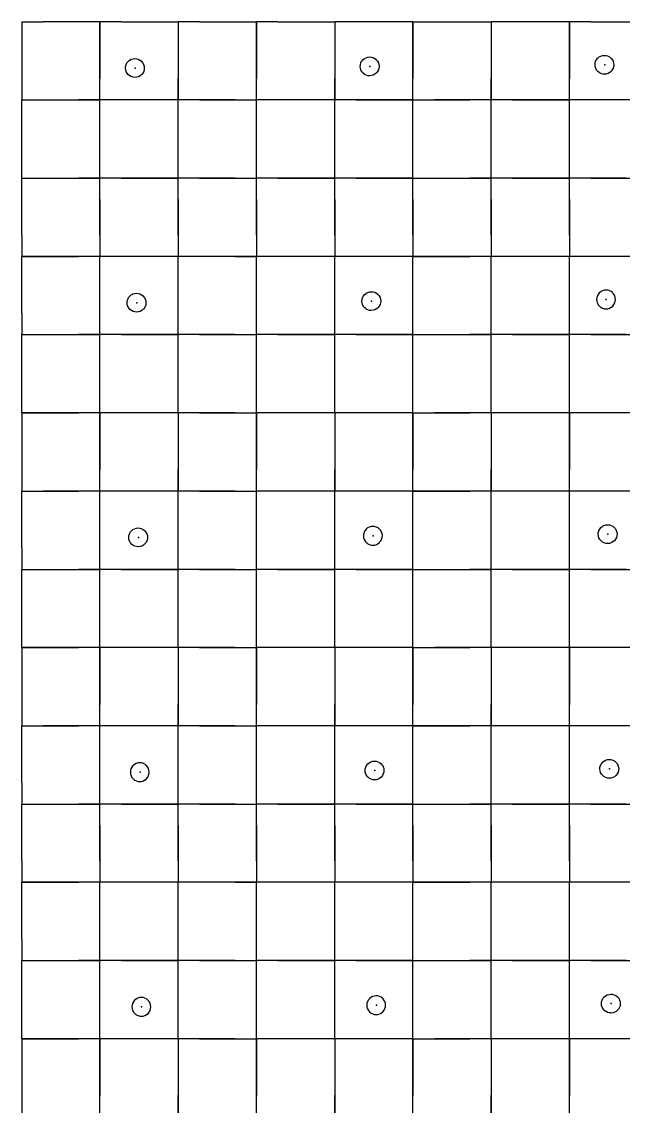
# Model space of a CAD drawing. Header units: metres. Extents: x 0 to 438, y -24 to 612.
# Drawn here: x 0 to 69.2, y 478.2 to 603 of the extents above; entities that cross this region are included whole.
import ezdxf

# ---------------------------------------------------------------- set-up
doc = ezdxf.new("R2010")
doc.units = ezdxf.units.M
doc.layers.add('LAYER_01_CUT', color=7, linetype='Continuous')
doc.layers.add('LAYER_04_GRID', color=7, linetype='Continuous')

msp = doc.modelspace()

# ---------------------------------------------------------------- linework, layer by layer
at = {"layer": 'LAYER_01_CUT'}
for points in [[(0, 603), (0, 596.46), (0, 594), (2.46, 594), (9, 594), (9, 600.54), (9, 603), (9, 596.46)], [(0, 603), (2.46, 603)], [(9, 603), (2.46, 603)], [(11.46, 603), (9, 603)], [(11.46, 603), (18, 603), (18, 600.54), (18, 594), (18, 596.46)], [(20.46, 603), (18, 603)], [(18, 603), (18, 596.46)], [(20.46, 594), (27, 594), (27, 600.54), (27, 603), (27, 596.46)], [(20.46, 603), (27, 603)], [(29.46, 603), (27, 603)], [(29.46, 603), (36, 603), (36, 600.54), (36, 594), (36, 596.46)], [(38.46, 603), (36, 603)], [(36, 603), (36, 596.46)], [(38.46, 594), (45, 594), (45, 600.54), (45, 603), (45, 596.46)], [(45, 603), (38.46, 603)], [(45, 603), (47.46, 603)], [(47.46, 603), (54, 603), (54, 600.54), (54, 594), (54, 596.46)], [(56.46, 603), (54, 603)], [(54, 603), (54, 596.46)], [(56.46, 594), (63, 594), (63, 600.54), (63, 603), (63, 596.46)], [(63, 603), (56.46, 603)], [(65.46, 603), (63, 603)], [(65.46, 603), (72, 603), (72, 600.54), (72, 594), (72, 596.46)], [(40.22, 598.92), (40.41, 598.87), (40.41, 598.87), (40.6, 598.77), (40.61, 598.77), (40.77, 598.64), (40.78, 598.63), (40.91, 598.47), (40.92, 598.46), (41.02, 598.28), (41.02, 598.27), (41.08, 598.07), (41.08, 598.07), (41.1, 597.87), (41.1, 597.86), (41.09, 597.67), (41.08, 597.66), (41.03, 597.47), (41.03, 597.46), (40.94, 597.28), (40.93, 597.27), (40.8, 597.11), (40.79, 597.1), (40.63, 596.96), (40.62, 596.96), (40.44, 596.86), (40.43, 596.86), (40.23, 596.8), (40.23, 596.8), (40.03, 596.78), (40.02, 596.78), (39.83, 596.79), (39.82, 596.79), (39.63, 596.85), (39.63, 596.85), (39.44, 596.94), (39.43, 596.95), (39.27, 597.08), (39.26, 597.09), (39.13, 597.25), (39.12, 597.26), (39.02, 597.44), (39.02, 597.45), (38.96, 597.64), (38.96, 597.65), (38.94, 597.85), (38.94, 597.86), (38.95, 598.05), (38.95, 598.05), (39.01, 598.25), (39.01, 598.25), (39.1, 598.44), (39.11, 598.45), (39.24, 598.61), (39.25, 598.62), (39.41, 598.75), (39.42, 598.76), (39.6, 598.86), (39.61, 598.86), (39.81, 598.92), (39.81, 598.92), (40.01, 598.94), (40.02, 598.94), (40.21, 598.93), (40.22, 598.92)], [(68.08, 598.26), (68.08, 598.25), (68.1, 598.05), (68.1, 598.05), (68.09, 597.86), (68.08, 597.85), (68.03, 597.66), (68.03, 597.65), (67.93, 597.47), (67.93, 597.46), (67.8, 597.29), (67.79, 597.29), (67.63, 597.15), (67.62, 597.15), (67.44, 597.05), (67.43, 597.04), (67.23, 596.98), (67.22, 596.98), (67.03, 596.96), (67.02, 596.96), (66.83, 596.98), (66.82, 596.98), (66.63, 597.03), (66.62, 597.04), (66.44, 597.13), (66.43, 597.14), (66.27, 597.27), (66.26, 597.27), (66.12, 597.43), (66.12, 597.44), (66.02, 597.63), (66.02, 597.64), (65.96, 597.83), (65.96, 597.84), (65.94, 598.04), (65.94, 598.05), (65.95, 598.23), (65.95, 598.24), (66.01, 598.43), (66.01, 598.44), (66.1, 598.63), (66.11, 598.63), (66.24, 598.8), (66.25, 598.8), (66.41, 598.94), (66.42, 598.94), (66.6, 599.04), (66.61, 599.05), (66.8, 599.11), (66.81, 599.11), (67.01, 599.13), (67.02, 599.13), (67.21, 599.11), (67.21, 599.11), (67.41, 599.06), (67.41, 599.05), (67.6, 598.96), (67.61, 598.96), (67.77, 598.82), (67.78, 598.82), (67.91, 598.66), (67.92, 598.65), (68.02, 598.46), (68.02, 598.46), (68.08, 598.26)], [(13.41, 598.68), (13.6, 598.59), (13.61, 598.58), (13.77, 598.45), (13.78, 598.45), (13.91, 598.28), (13.92, 598.28), (14.02, 598.09), (14.02, 598.08), (14.08, 597.89), (14.08, 597.88), (14.1, 597.68), (14.1, 597.67), (14.09, 597.49), (14.08, 597.48), (14.03, 597.29), (14.03, 597.28), (13.94, 597.09), (13.93, 597.09), (13.8, 596.92), (13.79, 596.91), (13.63, 596.78), (13.62, 596.77), (13.44, 596.67), (13.43, 596.67), (13.23, 596.61), (13.23, 596.61), (13.03, 596.59), (13.02, 596.59), (12.83, 596.61), (12.82, 596.61), (12.63, 596.66), (12.63, 596.66), (12.44, 596.76), (12.43, 596.76), (12.27, 596.89), (12.26, 596.9), (12.13, 597.06), (12.12, 597.07), (12.02, 597.25), (12.02, 597.26), (11.96, 597.46), (11.96, 597.47), (11.94, 597.67), (11.94, 597.67), (11.95, 597.86), (11.96, 597.87), (12.01, 598.06), (12.01, 598.07), (12.1, 598.25), (12.11, 598.26), (12.24, 598.43), (12.25, 598.43), (12.41, 598.57), (12.42, 598.57), (12.6, 598.67), (12.61, 598.67), (12.81, 598.73), (12.81, 598.74), (13.01, 598.76), (13.02, 598.76), (13.21, 598.74), (13.22, 598.74), (13.41, 598.68), (13.41, 598.68)], [(9, 594), (9, 596.46)], [(27, 594), (27, 596.46)], [(45, 594), (45, 596.46)], [(63, 594), (63, 596.46)], [(0, 587.46), (0, 594)], [(0, 594), (6.54, 594)], [(9, 594), (6.54, 594)], [(11.46, 594), (9, 594)], [(15.54, 594), (9, 594)], [(9, 591.54), (9, 594)], [(9, 587.46), (9, 594)], [(18, 594), (11.46, 594)], [(18, 594), (15.54, 594)], [(20.46, 594), (18, 594)], [(24.54, 594), (18, 594)], [(18, 591.54), (18, 594)], [(18, 587.46), (18, 594)], [(24.54, 594), (27, 594)], [(29.46, 594), (27, 594)], [(33.54, 594), (27, 594)], [(27, 591.54), (27, 594)], [(27, 587.46), (27, 594)], [(36, 594), (29.46, 594)], [(36, 594), (33.54, 594)], [(38.46, 594), (36, 594)], [(42.54, 594), (36, 594)], [(36, 591.54), (36, 594)], [(36, 587.46), (36, 594)], [(45, 594), (42.54, 594)], [(45, 591.54), (45, 594)], [(45, 587.46), (45, 594)], [(45, 594), (47.46, 594)], [(45, 594), (51.54, 594)], [(54, 594), (47.46, 594)], [(54, 594), (51.54, 594)], [(56.46, 594), (54, 594)], [(60.54, 594), (54, 594)], [(54, 591.54), (54, 594)], [(54, 587.46), (54, 594)], [(63, 594), (60.54, 594)], [(65.46, 594), (63, 594)], [(69.54, 594), (63, 594)], [(63, 591.54), (63, 594)], [(63, 587.46), (63, 594)], [(72, 594), (65.46, 594)], [(2.46, 585), (9, 585), (9, 591.54)], [(11.46, 585), (18, 585), (18, 591.54)], [(20.46, 585), (27, 585), (27, 591.54)], [(29.46, 585), (36, 585), (36, 591.54)], [(38.46, 585), (45, 585), (45, 591.54)], [(47.46, 585), (54, 585), (54, 591.54)], [(56.46, 585), (63, 585), (63, 591.54)], [(65.46, 585), (72, 585), (72, 591.54)], [(0, 578.46), (0, 585), (0, 587.46)], [(9, 585), (9, 587.46)], [(18, 585), (18, 587.46)], [(27, 585), (27, 587.46)], [(36, 585), (36, 587.46)], [(45, 585), (45, 587.46)], [(54, 585), (54, 587.46)], [(63, 585), (63, 587.46)], [(0, 585), (2.46, 585)], [(0, 585), (6.54, 585)], [(9, 585), (6.54, 585)], [(11.46, 585), (9, 585)], [(15.54, 585), (9, 585)], [(9, 582.54), (9, 585)], [(9, 578.46), (9, 585)], [(18, 585), (15.54, 585)], [(20.46, 585), (18, 585)], [(24.54, 585), (18, 585)], [(18, 582.54), (18, 585)], [(18, 578.46), (18, 585)], [(24.54, 585), (27, 585)], [(29.46, 585), (27, 585)], [(33.54, 585), (27, 585)], [(27, 582.54), (27, 585)], [(27, 578.46), (27, 585)], [(36, 585), (33.54, 585)], [(38.46, 585), (36, 585)], [(42.54, 585), (36, 585)], [(36, 582.54), (36, 585)], [(36, 578.46), (36, 585)], [(45, 585), (42.54, 585)], [(45, 582.54), (45, 585)], [(45, 578.46), (45, 585)], [(45, 585), (47.46, 585)], [(45, 585), (51.54, 585)], [(54, 585), (51.54, 585)], [(56.46, 585), (54, 585)], [(60.54, 585), (54, 585)], [(54, 582.54), (54, 585)], [(54, 578.46), (54, 585)], [(63, 585), (60.54, 585)], [(65.46, 585), (63, 585)], [(69.54, 585), (63, 585)], [(63, 582.54), (63, 585)], [(63, 578.46), (63, 585)], [(9, 582.54), (9, 576)], [(18, 582.54), (18, 576)], [(27, 582.54), (27, 576)], [(36, 582.54), (36, 576)], [(45, 582.54), (45, 576)], [(54, 582.54), (54, 576)], [(63, 582.54), (63, 576)], [(0, 578.46), (0, 576)], [(9, 578.46), (9, 576)], [(18, 578.46), (18, 576)], [(27, 578.46), (27, 576)], [(36, 578.46), (36, 576)], [(45, 578.46), (45, 576)], [(54, 578.46), (54, 576)], [(63, 578.46), (63, 576)], [(72, 576), (65.46, 576), (63, 576), (56.46, 576), (54, 576), (47.46, 576), (45, 576), (38.46, 576), (36, 576), (29.46, 576), (27, 576), (20.46, 576), (18, 576), (11.46, 576), (9, 576), (2.46, 576), (0, 576), (6.54, 576)], [(0, 569.46), (0, 576)], [(9, 576), (6.54, 576)], [(15.54, 576), (9, 576)], [(9, 573.54), (9, 576)], [(9, 569.46), (9, 576)], [(18, 576), (15.54, 576)], [(24.54, 576), (18, 576)], [(18, 573.54), (18, 576)], [(18, 569.46), (18, 576)], [(24.54, 576), (27, 576)], [(33.54, 576), (27, 576)], [(27, 573.54), (27, 576)], [(27, 569.46), (27, 576)], [(36, 576), (33.54, 576)], [(42.54, 576), (36, 576)], [(36, 573.54), (36, 576)], [(36, 569.46), (36, 576)], [(45, 576), (42.54, 576)], [(45, 573.54), (45, 576)], [(45, 569.46), (45, 576)], [(45, 576), (51.54, 576)], [(54, 576), (51.54, 576)], [(60.54, 576), (54, 576)], [(54, 573.54), (54, 576)], [(54, 569.46), (54, 576)], [(63, 576), (60.54, 576)], [(69.54, 576), (63, 576)], [(63, 573.54), (63, 576)], [(63, 569.46), (63, 576)], [(0, 569.46), (0, 567), (2.46, 567), (9, 567), (9, 573.54)], [(11.46, 567), (18, 567), (18, 573.54)], [(20.46, 567), (27, 567), (27, 573.54)], [(29.46, 567), (36, 567), (36, 573.54)], [(38.46, 567), (45, 567), (45, 573.54)], [(47.46, 567), (54, 567), (54, 573.54)], [(56.46, 567), (63, 567), (63, 573.54)], [(65.46, 567), (72, 567), (72, 573.54)], [(13.96, 571.45), (14.1, 571.28), (14.11, 571.28), (14.21, 571.09), (14.21, 571.08), (14.27, 570.89), (14.27, 570.88), (14.29, 570.68), (14.29, 570.67), (14.27, 570.49), (14.27, 570.48), (14.22, 570.29), (14.21, 570.28), (14.12, 570.09), (14.12, 570.09), (13.99, 569.92), (13.98, 569.92), (13.82, 569.78), (13.81, 569.77), (13.62, 569.67), (13.62, 569.67), (13.42, 569.61), (13.41, 569.61), (13.21, 569.59), (13.21, 569.59), (13.02, 569.61), (13.01, 569.61), (12.82, 569.66), (12.81, 569.67), (12.63, 569.76), (12.62, 569.76), (12.45, 569.89), (12.45, 569.9), (12.31, 570.06), (12.31, 570.07), (12.21, 570.25), (12.2, 570.26), (12.14, 570.46), (12.14, 570.47), (12.12, 570.67), (12.12, 570.67), (12.14, 570.86), (12.14, 570.87), (12.19, 571.06), (12.2, 571.07), (12.29, 571.25), (12.3, 571.26), (12.43, 571.43), (12.43, 571.43), (12.6, 571.57), (12.6, 571.57), (12.79, 571.67), (12.8, 571.68), (12.99, 571.74), (13, 571.74), (13.2, 571.76), (13.21, 571.76), (13.39, 571.74), (13.4, 571.74), (13.59, 571.69), (13.6, 571.68), (13.79, 571.59), (13.79, 571.58), (13.96, 571.45), (13.96, 571.45)], [(39.21, 570.44), (39.2, 570.45), (39.14, 570.65), (39.14, 570.65), (39.12, 570.85), (39.12, 570.86), (39.14, 571.05), (39.14, 571.06), (39.19, 571.25), (39.2, 571.25), (39.29, 571.44), (39.3, 571.45), (39.43, 571.61), (39.43, 571.62), (39.6, 571.75), (39.6, 571.76), (39.79, 571.86), (39.8, 571.86), (39.99, 571.92), (40, 571.92), (40.2, 571.94), (40.21, 571.94), (40.39, 571.93), (40.4, 571.92), (40.59, 571.87), (40.6, 571.87), (40.79, 571.78), (40.79, 571.77), (40.96, 571.64), (40.96, 571.63), (41.1, 571.47), (41.1, 571.46), (41.21, 571.28), (41.21, 571.27), (41.27, 571.07), (41.27, 571.07), (41.29, 570.87), (41.29, 570.86), (41.27, 570.67), (41.27, 570.66), (41.22, 570.47), (41.21, 570.47), (41.12, 570.28), (41.12, 570.27), (40.99, 570.11), (40.98, 570.1), (40.82, 569.96), (40.81, 569.96), (40.62, 569.86), (40.62, 569.86), (40.42, 569.8), (40.41, 569.8), (40.21, 569.78), (40.21, 569.78), (40.02, 569.79), (40.01, 569.79), (39.82, 569.85), (39.81, 569.85), (39.63, 569.94), (39.62, 569.95), (39.45, 570.08), (39.45, 570.09), (39.31, 570.25), (39.31, 570.26), (39.21, 570.44)], [(66.14, 571.24), (66.14, 571.23), (66.12, 571.05), (66.12, 571.04), (66.14, 570.84), (66.14, 570.83), (66.2, 570.64), (66.21, 570.63), (66.31, 570.44), (66.31, 570.44), (66.45, 570.27), (66.45, 570.27), (66.62, 570.14), (66.63, 570.13), (66.81, 570.04), (66.82, 570.03), (67.01, 569.98), (67.02, 569.98), (67.2, 569.96), (67.21, 569.96), (67.41, 569.98), (67.42, 569.98), (67.62, 570.04), (67.62, 570.05), (67.81, 570.15), (67.82, 570.15), (67.98, 570.29), (67.98, 570.29), (68.11, 570.46), (68.12, 570.47), (68.21, 570.65), (68.22, 570.66), (68.27, 570.85), (68.27, 570.86), (68.29, 571.05), (68.29, 571.05), (68.27, 571.25), (68.27, 571.26), (68.21, 571.46), (68.2, 571.46), (68.1, 571.65), (68.1, 571.66), (67.96, 571.82), (67.96, 571.83), (67.79, 571.96), (67.78, 571.96), (67.6, 572.05), (67.59, 572.06), (67.4, 572.11), (67.39, 572.11), (67.21, 572.13), (67.2, 572.13), (67, 572.11), (66.99, 572.11), (66.79, 572.05), (66.79, 572.05), (66.6, 571.95), (66.59, 571.94), (66.43, 571.8), (66.43, 571.8), (66.3, 571.63), (66.29, 571.63), (66.2, 571.44), (66.19, 571.43), (66.14, 571.24)], [(9, 567), (9, 569.46)], [(18, 567), (18, 569.46)], [(27, 567), (27, 569.46)], [(36, 567), (36, 569.46)], [(45, 567), (45, 569.46)], [(54, 567), (54, 569.46)], [(63, 567), (63, 569.46)], [(0, 560.46), (0, 567)], [(0, 567), (6.54, 567)], [(9, 567), (6.54, 567)], [(11.46, 567), (9, 567)], [(15.54, 567), (9, 567)], [(9, 564.54), (9, 567)], [(9, 560.46), (9, 567)], [(18, 567), (15.54, 567)], [(20.46, 567), (18, 567)], [(24.54, 567), (18, 567)], [(18, 564.54), (18, 567)], [(18, 560.46), (18, 567)], [(24.54, 567), (27, 567)], [(29.46, 567), (27, 567)], [(33.54, 567), (27, 567)], [(27, 564.54), (27, 567)], [(27, 560.46), (27, 567)], [(36, 567), (33.54, 567)], [(38.46, 567), (36, 567)], [(42.54, 567), (36, 567)], [(36, 564.54), (36, 567)], [(36, 560.46), (36, 567)], [(45, 567), (42.54, 567)], [(45, 564.54), (45, 567)], [(45, 560.46), (45, 567)], [(45, 567), (47.46, 567)], [(45, 567), (51.54, 567)], [(54, 567), (51.54, 567)], [(56.46, 567), (54, 567)], [(60.54, 567), (54, 567)], [(54, 564.54), (54, 567)], [(54, 560.46), (54, 567)], [(63, 567), (60.54, 567)], [(65.46, 567), (63, 567)], [(69.54, 567), (63, 567)], [(63, 564.54), (63, 567)], [(63, 560.46), (63, 567)], [(11.46, 549), (9, 549), (9, 555.54), (9, 558), (9, 564.54)], [(20.46, 558), (18, 558), (18, 564.54)], [(29.46, 549), (27, 549), (27, 555.54), (27, 558), (27, 564.54)], [(38.46, 558), (36, 558), (36, 564.54)], [(47.46, 549), (45, 549), (45, 555.54), (45, 558), (45, 564.54)], [(56.46, 558), (54, 558), (54, 564.54)], [(65.46, 549), (63, 549), (63, 555.54), (63, 558), (63, 564.54)], [(2.46, 558), (0, 558), (0, 560.46)], [(9, 558), (9, 560.46)], [(18, 558), (18, 560.46)], [(27, 558), (27, 560.46)], [(36, 558), (36, 560.46)], [(45, 558), (45, 560.46)], [(54, 558), (54, 560.46)], [(63, 558), (63, 560.46)], [(0, 558), (0, 551.46)], [(0, 558), (6.54, 558)], [(9, 558), (2.46, 558)], [(9, 558), (6.54, 558)], [(11.46, 558), (9, 558)], [(15.54, 558), (9, 558)], [(9, 558), (9, 551.46)], [(18, 558), (11.46, 558)], [(18, 558), (15.54, 558)], [(24.54, 558), (18, 558)], [(18, 558), (18, 555.54)], [(18, 558), (18, 551.46)], [(20.46, 558), (27, 558)], [(24.54, 558), (27, 558)], [(29.46, 558), (27, 558)], [(33.54, 558), (27, 558)], [(27, 558), (27, 551.46)], [(36, 558), (29.46, 558)], [(36, 558), (33.54, 558)], [(42.54, 558), (36, 558)], [(36, 558), (36, 555.54)], [(36, 558), (36, 551.46)], [(45, 558), (38.46, 558)], [(45, 558), (42.54, 558)], [(45, 558), (45, 551.46)], [(45, 558), (47.46, 558)], [(45, 558), (51.54, 558)], [(54, 558), (47.46, 558)], [(54, 558), (51.54, 558)], [(60.54, 558), (54, 558)], [(54, 558), (54, 555.54)], [(54, 558), (54, 551.46)], [(63, 558), (56.46, 558)], [(63, 558), (60.54, 558)], [(65.46, 558), (63, 558)], [(69.54, 558), (63, 558)], [(63, 558), (63, 551.46)], [(72, 558), (65.46, 558)], [(18, 555.54), (18, 549), (18, 551.46)], [(36, 555.54), (36, 549), (36, 551.46)], [(54, 555.54), (54, 549), (54, 551.46)], [(0, 551.46), (0, 549), (2.46, 549)], [(9, 549), (9, 551.46)], [(27, 549), (27, 551.46)], [(45, 549), (45, 551.46)], [(63, 549), (63, 551.46)], [(0, 542.46), (0, 549)], [(0, 549), (6.54, 549)], [(9, 549), (2.46, 549)], [(9, 549), (6.54, 549)], [(15.54, 549), (9, 549)], [(9, 546.54), (9, 549)], [(9, 542.46), (9, 549)], [(18, 549), (11.46, 549)], [(18, 549), (15.54, 549)], [(20.46, 549), (18, 549)], [(24.54, 549), (18, 549)], [(18, 546.54), (18, 549)], [(18, 542.46), (18, 549)], [(20.46, 549), (27, 549)], [(24.54, 549), (27, 549)], [(33.54, 549), (27, 549)], [(27, 546.54), (27, 549)], [(27, 542.46), (27, 549)], [(36, 549), (29.46, 549)], [(36, 549), (33.54, 549)], [(38.46, 549), (36, 549)], [(42.54, 549), (36, 549)], [(36, 546.54), (36, 549)], [(36, 542.46), (36, 549)], [(45, 549), (38.46, 549)], [(45, 549), (42.54, 549)], [(45, 546.54), (45, 549)], [(45, 542.46), (45, 549)], [(45, 549), (51.54, 549)], [(54, 549), (47.46, 549)], [(54, 549), (51.54, 549)], [(56.46, 549), (54, 549)], [(60.54, 549), (54, 549)], [(54, 546.54), (54, 549)], [(54, 542.46), (54, 549)], [(63, 549), (56.46, 549)], [(63, 549), (60.54, 549)], [(69.54, 549), (63, 549)], [(63, 546.54), (63, 549)], [(63, 542.46), (63, 549)], [(72, 549), (65.46, 549)], [(0, 542.46), (0, 540), (2.46, 540), (9, 540), (9, 546.54)], [(11.46, 540), (18, 540), (18, 546.54)], [(20.46, 540), (27, 540), (27, 546.54)], [(29.46, 540), (36, 540), (36, 546.54)], [(38.46, 540), (45, 540), (45, 546.54)], [(47.46, 540), (54, 540), (54, 546.54)], [(56.46, 540), (63, 540), (63, 546.54)], [(65.46, 540), (72, 540), (72, 546.54)], [(12.62, 544.43), (12.78, 544.57), (12.79, 544.57), (12.97, 544.67), (12.98, 544.68), (13.18, 544.74), (13.19, 544.74), (13.39, 544.76), (13.39, 544.76), (13.58, 544.74), (13.59, 544.74), (13.78, 544.69), (13.79, 544.68), (13.97, 544.59), (13.98, 544.58), (14.15, 544.45), (14.15, 544.45), (14.29, 544.28), (14.29, 544.28), (14.39, 544.09), (14.4, 544.08), (14.46, 543.89), (14.46, 543.88), (14.48, 543.68), (14.48, 543.67), (14.46, 543.49), (14.46, 543.48), (14.41, 543.29), (14.4, 543.28), (14.31, 543.09), (14.3, 543.09), (14.17, 542.92), (14.17, 542.92), (14, 542.78), (14, 542.77), (13.81, 542.67), (13.8, 542.67), (13.61, 542.61), (13.6, 542.61), (13.4, 542.59), (13.39, 542.59), (13.21, 542.61), (13.2, 542.61), (13.01, 542.66), (13, 542.67), (12.81, 542.76), (12.81, 542.76), (12.64, 542.89), (12.63, 542.9), (12.5, 543.06), (12.49, 543.07), (12.39, 543.26), (12.39, 543.26), (12.33, 543.46), (12.33, 543.47), (12.31, 543.67), (12.31, 543.67), (12.33, 543.86), (12.33, 543.87), (12.38, 544.06), (12.39, 544.07), (12.48, 544.25), (12.48, 544.26), (12.61, 544.43), (12.62, 544.43)], [(39.61, 544.61), (39.48, 544.45), (39.48, 544.44), (39.38, 544.25), (39.38, 544.25), (39.33, 544.06), (39.33, 544.05), (39.31, 543.86), (39.31, 543.85), (39.33, 543.65), (39.33, 543.65), (39.39, 543.45), (39.39, 543.44), (39.49, 543.26), (39.5, 543.25), (39.63, 543.09), (39.64, 543.08), (39.81, 542.95), (39.81, 542.95), (40, 542.85), (40.01, 542.85), (40.2, 542.8), (40.21, 542.79), (40.39, 542.78), (40.4, 542.78), (40.6, 542.8), (40.61, 542.8), (40.8, 542.86), (40.81, 542.86), (41, 542.96), (41, 542.97), (41.17, 543.1), (41.17, 543.11), (41.3, 543.27), (41.31, 543.28), (41.4, 543.47), (41.4, 543.47), (41.46, 543.67), (41.46, 543.67), (41.48, 543.86), (41.48, 543.87), (41.46, 544.07), (41.45, 544.07), (41.39, 544.27), (41.39, 544.28), (41.29, 544.46), (41.29, 544.47), (41.15, 544.63), (41.15, 544.64), (40.98, 544.77), (40.97, 544.78), (40.79, 544.87), (40.78, 544.87), (40.59, 544.93), (40.58, 544.93), (40.39, 544.94), (40.39, 544.94), (40.19, 544.92), (40.18, 544.92), (39.98, 544.86), (39.97, 544.86), (39.79, 544.76), (39.78, 544.76), (39.62, 544.62), (39.61, 544.61)], [(67.78, 545.06), (67.79, 545.05), (67.97, 544.96), (67.98, 544.96), (68.14, 544.83), (68.15, 544.82), (68.29, 544.66), (68.29, 544.65), (68.39, 544.47), (68.39, 544.46), (68.45, 544.26), (68.45, 544.25), (68.48, 544.05), (68.47, 544.05), (68.46, 543.86), (68.46, 543.85), (68.4, 543.66), (68.4, 543.65), (68.31, 543.47), (68.3, 543.46), (68.17, 543.29), (68.16, 543.29), (68, 543.15), (67.99, 543.15), (67.81, 543.05), (67.8, 543.05), (67.61, 542.98), (67.6, 542.98), (67.4, 542.96), (67.39, 542.96), (67.2, 542.98), (67.2, 542.98), (67.01, 543.04), (67, 543.04), (66.81, 543.13), (66.81, 543.14), (66.64, 543.27), (66.63, 543.27), (66.5, 543.44), (66.49, 543.44), (66.39, 543.63), (66.39, 543.64), (66.33, 543.83), (66.33, 543.84), (66.31, 544.04), (66.31, 544.05), (66.32, 544.23), (66.33, 544.24), (66.38, 544.43), (66.38, 544.44), (66.48, 544.63), (66.48, 544.63), (66.61, 544.8), (66.62, 544.81), (66.78, 544.94), (66.79, 544.95), (66.97, 545.05), (66.98, 545.05), (67.18, 545.11), (67.19, 545.11), (67.38, 545.13), (67.39, 545.13), (67.58, 545.11), (67.59, 545.11), (67.78, 545.06)], [(9, 540), (9, 542.46)], [(18, 540), (18, 542.46)], [(27, 540), (27, 542.46)], [(36, 540), (36, 542.46)], [(45, 540), (45, 542.46)], [(54, 540), (54, 542.46)], [(63, 540), (63, 542.46)], [(0, 533.46), (0, 540)], [(0, 540), (6.54, 540)], [(9, 540), (6.54, 540)], [(11.46, 540), (9, 540)], [(15.54, 540), (9, 540)], [(9, 537.54), (9, 540)], [(9, 533.46), (9, 540)], [(18, 540), (15.54, 540)], [(20.46, 540), (18, 540)], [(24.54, 540), (18, 540)], [(18, 537.54), (18, 540)], [(18, 533.46), (18, 540)], [(24.54, 540), (27, 540)], [(29.46, 540), (27, 540)], [(33.54, 540), (27, 540)], [(27, 537.54), (27, 540)], [(27, 533.46), (27, 540)], [(36, 540), (33.54, 540)], [(38.46, 540), (36, 540)], [(42.54, 540), (36, 540)], [(36, 537.54), (36, 540)], [(36, 533.46), (36, 540)], [(45, 540), (42.54, 540)], [(45, 537.54), (45, 540)], [(45, 533.46), (45, 540)], [(45, 540), (47.46, 540)], [(45, 540), (51.54, 540)], [(54, 540), (51.54, 540)], [(56.46, 540), (54, 540)], [(60.54, 540), (54, 540)], [(54, 537.54), (54, 540)], [(54, 533.46), (54, 540)], [(63, 540), (60.54, 540)], [(65.46, 540), (63, 540)], [(69.54, 540), (63, 540)], [(63, 537.54), (63, 540)], [(63, 533.46), (63, 540)], [(11.46, 522), (9, 522), (9, 528.54), (9, 531), (9, 537.54)], [(20.46, 531), (18, 531), (18, 537.54)], [(29.46, 522), (27, 522), (27, 528.54), (27, 531), (27, 537.54)], [(38.46, 531), (36, 531), (36, 537.54)], [(47.46, 522), (45, 522), (45, 528.54), (45, 531), (45, 537.54)], [(56.46, 531), (54, 531), (54, 537.54)], [(65.46, 522), (63, 522), (63, 528.54), (63, 531), (63, 537.54)], [(2.46, 531), (0, 531), (0, 533.46)], [(9, 531), (9, 533.46)], [(18, 531), (18, 533.46)], [(27, 531), (27, 533.46)], [(36, 531), (36, 533.46)], [(45, 531), (45, 533.46)], [(54, 531), (54, 533.46)], [(63, 531), (63, 533.46)], [(0, 531), (0, 524.46)], [(0, 531), (6.54, 531)], [(9, 531), (2.46, 531)], [(9, 531), (6.54, 531)], [(11.46, 531), (9, 531)], [(15.54, 531), (9, 531)], [(9, 531), (9, 524.46)], [(18, 531), (11.46, 531)], [(18, 531), (15.54, 531)], [(24.54, 531), (18, 531)], [(18, 531), (18, 528.54)], [(18, 531), (18, 524.46)], [(20.46, 531), (27, 531)], [(24.54, 531), (27, 531)], [(29.46, 531), (27, 531)], [(33.54, 531), (27, 531)], [(27, 531), (27, 524.46)], [(36, 531), (29.46, 531)], [(36, 531), (33.54, 531)], [(42.54, 531), (36, 531)], [(36, 531), (36, 528.54)], [(36, 531), (36, 524.46)], [(45, 531), (38.46, 531)], [(45, 531), (42.54, 531)], [(45, 531), (45, 524.46)], [(45, 531), (47.46, 531)], [(45, 531), (51.54, 531)], [(54, 531), (47.46, 531)], [(54, 531), (51.54, 531)], [(60.54, 531), (54, 531)], [(54, 531), (54, 528.54)], [(54, 531), (54, 524.46)], [(63, 531), (56.46, 531)], [(63, 531), (60.54, 531)], [(65.46, 531), (63, 531)], [(69.54, 531), (63, 531)], [(63, 531), (63, 524.46)], [(72, 531), (65.46, 531)], [(18, 528.54), (18, 522), (18, 524.46)], [(36, 528.54), (36, 522), (36, 524.46)], [(54, 528.54), (54, 522), (54, 524.46)], [(0, 524.46), (0, 522), (2.46, 522)], [(9, 522), (9, 524.46)], [(27, 522), (27, 524.46)], [(45, 522), (45, 524.46)], [(63, 522), (63, 524.46)], [(0, 515.46), (0, 522)], [(0, 522), (6.54, 522)], [(9, 522), (2.46, 522)], [(9, 522), (6.54, 522)], [(15.54, 522), (9, 522)], [(9, 519.54), (9, 522)], [(9, 515.46), (9, 522)], [(18, 522), (11.46, 522)], [(18, 522), (15.54, 522)], [(20.46, 522), (18, 522)], [(24.54, 522), (18, 522)], [(18, 519.54), (18, 522)], [(18, 515.46), (18, 522)], [(20.46, 522), (27, 522)], [(24.54, 522), (27, 522)], [(33.54, 522), (27, 522)], [(27, 519.54), (27, 522)], [(27, 515.46), (27, 522)], [(36, 522), (29.46, 522)], [(36, 522), (33.54, 522)], [(38.46, 522), (36, 522)], [(42.54, 522), (36, 522)], [(36, 519.54), (36, 522)], [(36, 515.46), (36, 522)], [(45, 522), (38.46, 522)], [(45, 522), (42.54, 522)], [(45, 519.54), (45, 522)], [(45, 515.46), (45, 522)], [(45, 522), (51.54, 522)], [(54, 522), (47.46, 522)], [(54, 522), (51.54, 522)], [(56.46, 522), (54, 522)], [(60.54, 522), (54, 522)], [(54, 519.54), (54, 522)], [(54, 515.46), (54, 522)], [(63, 522), (56.46, 522)], [(63, 522), (60.54, 522)], [(69.54, 522), (63, 522)], [(63, 519.54), (63, 522)], [(63, 515.46), (63, 522)], [(72, 522), (65.46, 522)], [(0, 515.46), (0, 513), (2.46, 513), (9, 513), (9, 519.54)], [(11.46, 513), (18, 513), (18, 519.54)], [(20.46, 513), (27, 513), (27, 519.54)], [(29.46, 513), (36, 513), (36, 519.54)], [(38.46, 513), (45, 513), (45, 519.54)], [(47.46, 513), (54, 513), (54, 519.54)], [(56.46, 513), (63, 513), (63, 519.54)], [(65.46, 513), (72, 513), (72, 519.54)], [(41.64, 517.08), (41.64, 517.07), (41.66, 516.87), (41.66, 516.86), (41.65, 516.67), (41.64, 516.67), (41.59, 516.47), (41.59, 516.47), (41.49, 516.28), (41.49, 516.27), (41.36, 516.11), (41.35, 516.1), (41.19, 515.97), (41.18, 515.96), (41, 515.86), (40.99, 515.86), (40.79, 515.8), (40.79, 515.8), (40.59, 515.78), (40.58, 515.78), (40.39, 515.79), (40.38, 515.8), (40.19, 515.85), (40.18, 515.85), (40, 515.95), (39.99, 515.95), (39.83, 516.08), (39.82, 516.09), (39.68, 516.25), (39.68, 516.26), (39.58, 516.44), (39.58, 516.45), (39.52, 516.65), (39.52, 516.66), (39.5, 516.85), (39.5, 516.86), (39.51, 517.05), (39.51, 517.06), (39.57, 517.25), (39.57, 517.26), (39.66, 517.44), (39.67, 517.45), (39.8, 517.61), (39.81, 517.62), (39.97, 517.76), (39.98, 517.76), (40.16, 517.86), (40.17, 517.86), (40.36, 517.92), (40.37, 517.92), (40.57, 517.94), (40.58, 517.94), (40.77, 517.93), (40.77, 517.93), (40.97, 517.87), (40.97, 517.87), (41.16, 517.78), (41.17, 517.77), (41.33, 517.64), (41.34, 517.63), (41.47, 517.47), (41.48, 517.46), (41.58, 517.28), (41.58, 517.27), (41.64, 517.08)], [(67.77, 518.11), (67.77, 518.11), (67.97, 518.06), (67.97, 518.06), (68.16, 517.96), (68.17, 517.96), (68.33, 517.83), (68.34, 517.82), (68.47, 517.66), (68.48, 517.65), (68.58, 517.47), (68.58, 517.46), (68.64, 517.26), (68.64, 517.25), (68.66, 517.06), (68.66, 517.05), (68.65, 516.86), (68.64, 516.85), (68.59, 516.66), (68.59, 516.65), (68.49, 516.47), (68.49, 516.46), (68.36, 516.29), (68.35, 516.29), (68.19, 516.15), (68.18, 516.15), (68, 516.05), (67.99, 516.05), (67.79, 515.99), (67.78, 515.98), (67.59, 515.96), (67.58, 515.96), (67.39, 515.98), (67.38, 515.98), (67.19, 516.04), (67.18, 516.04), (67, 516.13), (66.99, 516.14), (66.83, 516.27), (66.82, 516.28), (66.68, 516.44), (66.68, 516.44), (66.58, 516.63), (66.58, 516.64), (66.52, 516.83), (66.52, 516.84), (66.5, 517.04), (66.5, 517.05), (66.51, 517.23), (66.51, 517.24), (66.57, 517.43), (66.57, 517.44), (66.66, 517.63), (66.67, 517.63), (66.8, 517.8), (66.81, 517.81), (66.97, 517.94), (66.98, 517.95), (67.16, 518.05), (67.17, 518.05), (67.36, 518.11), (67.37, 518.11), (67.57, 518.13), (67.58, 518.13), (67.77, 518.11)], [(12.68, 516.06), (12.82, 515.9), (12.83, 515.9), (12.99, 515.76), (13, 515.76), (13.19, 515.67), (13.19, 515.66), (13.38, 515.61), (13.39, 515.61), (13.58, 515.59), (13.59, 515.59), (13.79, 515.61), (13.79, 515.61), (13.99, 515.67), (14, 515.68), (14.18, 515.78), (14.19, 515.78), (14.35, 515.92), (14.36, 515.92), (14.49, 516.09), (14.49, 516.1), (14.59, 516.28), (14.59, 516.29), (14.64, 516.48), (14.65, 516.49), (14.66, 516.67), (14.66, 516.68), (14.64, 516.88), (14.64, 516.89), (14.58, 517.08), (14.58, 517.09), (14.48, 517.28), (14.47, 517.29), (14.34, 517.45), (14.33, 517.45), (14.17, 517.58), (14.16, 517.59), (13.97, 517.68), (13.97, 517.69), (13.77, 517.74), (13.77, 517.74), (13.58, 517.76), (13.57, 517.76), (13.37, 517.74), (13.37, 517.74), (13.17, 517.68), (13.16, 517.67), (12.98, 517.57), (12.97, 517.57), (12.81, 517.43), (12.8, 517.43), (12.67, 517.26), (12.66, 517.25), (12.57, 517.07), (12.57, 517.06), (12.51, 516.87), (12.51, 516.86), (12.5, 516.67), (12.5, 516.67), (12.52, 516.47), (12.52, 516.46), (12.58, 516.26), (12.58, 516.26), (12.68, 516.07), (12.68, 516.06)], [(9, 513), (9, 515.46)], [(18, 513), (18, 515.46)], [(27, 513), (27, 515.46)], [(36, 513), (36, 515.46)], [(45, 513), (45, 515.46)], [(54, 513), (54, 515.46)], [(63, 513), (63, 515.46)], [(0, 506.46), (0, 513)], [(0, 513), (6.54, 513)], [(9, 513), (6.54, 513)], [(11.46, 513), (9, 513)], [(15.54, 513), (9, 513)], [(9, 510.54), (9, 513)], [(9, 506.46), (9, 513)], [(18, 513), (15.54, 513)], [(20.46, 513), (18, 513)], [(24.54, 513), (18, 513)], [(18, 510.54), (18, 513)], [(18, 506.46), (18, 513)], [(24.54, 513), (27, 513)], [(29.46, 513), (27, 513)], [(33.54, 513), (27, 513)], [(27, 510.54), (27, 513)], [(27, 506.46), (27, 513)], [(36, 513), (33.54, 513)], [(38.46, 513), (36, 513)], [(42.54, 513), (36, 513)], [(36, 510.54), (36, 513)], [(36, 506.46), (36, 513)], [(45, 513), (42.54, 513)], [(45, 510.54), (45, 513)], [(45, 506.46), (45, 513)], [(45, 513), (47.46, 513)], [(45, 513), (51.54, 513)], [(54, 513), (51.54, 513)], [(56.46, 513), (54, 513)], [(60.54, 513), (54, 513)], [(54, 510.54), (54, 513)], [(54, 506.46), (54, 513)], [(63, 513), (60.54, 513)], [(65.46, 513), (63, 513)], [(69.54, 513), (63, 513)], [(63, 510.54), (63, 513)], [(63, 506.46), (63, 513)], [(9, 510.54), (9, 504)], [(18, 510.54), (18, 504)], [(27, 510.54), (27, 504)], [(36, 510.54), (36, 504)], [(45, 510.54), (45, 504)], [(54, 510.54), (54, 504)], [(63, 510.54), (63, 504)], [(0, 506.46), (0, 504)], [(9, 506.46), (9, 504)], [(18, 506.46), (18, 504)], [(27, 506.46), (27, 504)], [(36, 506.46), (36, 504)], [(45, 506.46), (45, 504)], [(54, 506.46), (54, 504)], [(63, 506.46), (63, 504)], [(72, 504), (65.46, 504), (63, 504), (56.46, 504), (54, 504), (47.46, 504), (45, 504), (38.46, 504), (36, 504), (29.46, 504), (27, 504), (20.46, 504), (18, 504), (11.46, 504), (9, 504), (2.46, 504), (0, 504), (6.54, 504)], [(0, 497.46), (0, 504)], [(9, 504), (6.54, 504)], [(15.54, 504), (9, 504)], [(9, 501.54), (9, 504)], [(9, 497.46), (9, 504)], [(18, 504), (15.54, 504)], [(24.54, 504), (18, 504)], [(18, 501.54), (18, 504)], [(18, 497.46), (18, 504)], [(24.54, 504), (27, 504)], [(33.54, 504), (27, 504)], [(27, 501.54), (27, 504)], [(27, 497.46), (27, 504)], [(36, 504), (33.54, 504)], [(42.54, 504), (36, 504)], [(36, 501.54), (36, 504)], [(36, 497.46), (36, 504)], [(45, 504), (42.54, 504)], [(45, 501.54), (45, 504)], [(45, 497.46), (45, 504)], [(45, 504), (51.54, 504)], [(54, 504), (51.54, 504)], [(60.54, 504), (54, 504)], [(54, 501.54), (54, 504)], [(54, 497.46), (54, 504)], [(63, 504), (60.54, 504)], [(69.54, 504), (63, 504)], [(63, 501.54), (63, 504)], [(63, 497.46), (63, 504)], [(0, 497.46), (0, 495), (2.46, 495), (9, 495), (9, 501.54)], [(11.46, 495), (18, 495), (18, 501.54)], [(20.46, 495), (27, 495), (27, 501.54)], [(29.46, 495), (36, 495), (36, 501.54)], [(38.46, 495), (45, 495), (45, 501.54)], [(47.46, 495), (54, 495), (54, 501.54)], [(56.46, 495), (63, 495), (63, 501.54)], [(65.46, 495), (72, 495), (72, 501.54)], [(9, 495), (9, 497.46)], [(18, 495), (18, 497.46)], [(27, 495), (27, 497.46)], [(36, 495), (36, 497.46)], [(45, 495), (45, 497.46)], [(54, 495), (54, 497.46)], [(63, 495), (63, 497.46)], [(0, 488.46), (0, 495)], [(0, 495), (6.54, 495)], [(9, 495), (6.54, 495)], [(11.46, 495), (9, 495)], [(15.54, 495), (9, 495)], [(9, 492.54), (9, 495)], [(9, 488.46), (9, 495)], [(18, 495), (15.54, 495)], [(20.46, 495), (18, 495)], [(24.54, 495), (18, 495)], [(18, 492.54), (18, 495)], [(18, 488.46), (18, 495)], [(24.54, 495), (27, 495)], [(29.46, 495), (27, 495)], [(33.54, 495), (27, 495)], [(27, 492.54), (27, 495)], [(27, 488.46), (27, 495)], [(36, 495), (33.54, 495)], [(38.46, 495), (36, 495)], [(42.54, 495), (36, 495)], [(36, 492.54), (36, 495)], [(36, 488.46), (36, 495)], [(45, 495), (42.54, 495)], [(45, 492.54), (45, 495)], [(45, 488.46), (45, 495)], [(45, 495), (47.46, 495)], [(45, 495), (51.54, 495)], [(54, 495), (51.54, 495)], [(56.46, 495), (54, 495)], [(60.54, 495), (54, 495)], [(54, 492.54), (54, 495)], [(54, 488.46), (54, 495)], [(63, 495), (60.54, 495)], [(65.46, 495), (63, 495)], [(69.54, 495), (63, 495)], [(63, 492.54), (63, 495)], [(63, 488.46), (63, 495)], [(11.46, 477), (9, 477), (9, 483.54), (9, 486), (9, 492.54)], [(20.46, 486), (18, 486), (18, 492.54)], [(29.46, 477), (27, 477), (27, 483.54), (27, 486), (27, 492.54)], [(38.46, 486), (36, 486), (36, 492.54)], [(47.46, 477), (45, 477), (45, 483.54), (45, 486), (45, 492.54)], [(56.46, 486), (54, 486), (54, 492.54)], [(65.46, 477), (63, 477), (63, 483.54), (63, 486), (63, 492.54)], [(13.98, 488.61), (14.18, 488.67), (14.18, 488.68), (14.37, 488.78), (14.38, 488.78), (14.54, 488.92), (14.55, 488.92), (14.68, 489.09), (14.68, 489.1), (14.77, 489.28), (14.78, 489.29), (14.83, 489.48), (14.83, 489.49), (14.85, 489.68), (14.85, 489.68), (14.83, 489.88), (14.83, 489.89), (14.77, 490.09), (14.77, 490.09), (14.66, 490.28), (14.66, 490.29), (14.52, 490.45), (14.52, 490.45), (14.35, 490.59), (14.35, 490.59), (14.16, 490.68), (14.15, 490.69), (13.96, 490.74), (13.95, 490.74), (13.77, 490.76), (13.76, 490.76), (13.56, 490.74), (13.55, 490.74), (13.36, 490.68), (13.35, 490.67), (13.16, 490.57), (13.16, 490.57), (12.99, 490.43), (12.99, 490.43), (12.86, 490.26), (12.85, 490.25), (12.76, 490.07), (12.75, 490.06), (12.7, 489.87), (12.7, 489.86), (12.68, 489.68), (12.68, 489.67), (12.7, 489.47), (12.7, 489.46), (12.76, 489.26), (12.77, 489.26), (12.87, 489.07), (12.87, 489.06), (13.01, 488.9), (13.01, 488.9), (13.18, 488.77), (13.19, 488.76), (13.37, 488.67), (13.38, 488.66), (13.57, 488.61), (13.58, 488.61), (13.77, 488.59), (13.77, 488.59), (13.97, 488.61), (13.98, 488.61)], [(41.35, 490.77), (41.34, 490.78), (41.16, 490.87), (41.15, 490.87), (40.96, 490.93), (40.95, 490.93), (40.77, 490.94), (40.76, 490.95), (40.56, 490.92), (40.55, 490.92), (40.35, 490.86), (40.35, 490.86), (40.16, 490.76), (40.15, 490.76), (39.99, 490.62), (39.99, 490.61), (39.86, 490.45), (39.85, 490.44), (39.76, 490.26), (39.75, 490.25), (39.7, 490.06), (39.7, 490.05), (39.68, 489.86), (39.68, 489.85), (39.7, 489.66), (39.7, 489.65), (39.76, 489.45), (39.77, 489.44), (39.87, 489.26), (39.87, 489.25), (40.01, 489.09), (40.01, 489.08), (40.18, 488.95), (40.19, 488.95), (40.37, 488.85), (40.38, 488.85), (40.57, 488.8), (40.58, 488.79), (40.76, 488.78), (40.77, 488.78), (40.97, 488.8), (40.98, 488.8), (41.18, 488.86), (41.18, 488.86), (41.37, 488.96), (41.38, 488.97), (41.54, 489.1), (41.54, 489.11), (41.68, 489.28), (41.68, 489.28), (41.77, 489.47), (41.78, 489.47), (41.83, 489.67), (41.83, 489.67), (41.85, 489.86), (41.85, 489.87), (41.83, 490.07), (41.83, 490.08), (41.77, 490.27), (41.76, 490.28), (41.66, 490.46), (41.66, 490.47), (41.52, 490.63), (41.52, 490.64), (41.35, 490.77)], [(67.15, 490.94), (67.16, 490.95), (67.35, 491.05), (67.35, 491.05), (67.55, 491.11), (67.56, 491.11), (67.76, 491.13), (67.76, 491.13), (67.95, 491.12), (67.96, 491.11), (68.15, 491.06), (68.16, 491.06), (68.34, 490.96), (68.35, 490.96), (68.52, 490.83), (68.52, 490.82), (68.66, 490.66), (68.66, 490.65), (68.76, 490.47), (68.77, 490.46), (68.83, 490.26), (68.83, 490.25), (68.85, 490.06), (68.85, 490.05), (68.83, 489.86), (68.83, 489.85), (68.78, 489.66), (68.77, 489.65), (68.68, 489.47), (68.67, 489.46), (68.54, 489.3), (68.54, 489.29), (68.38, 489.15), (68.37, 489.15), (68.18, 489.05), (68.17, 489.05), (67.98, 488.99), (67.97, 488.99), (67.77, 488.96), (67.76, 488.97), (67.58, 488.98), (67.57, 488.98), (67.38, 489.04), (67.37, 489.04), (67.18, 489.13), (67.18, 489.14), (67.01, 489.27), (67.01, 489.28), (66.87, 489.44), (66.87, 489.45), (66.77, 489.63), (66.76, 489.64), (66.7, 489.83), (66.7, 489.84), (66.68, 490.04), (66.68, 490.05), (66.7, 490.24), (66.7, 490.24), (66.75, 490.44), (66.76, 490.44), (66.85, 490.63), (66.85, 490.63), (66.99, 490.8), (66.99, 490.81), (67.15, 490.94)], [(2.46, 486), (0, 486), (0, 488.46)], [(9, 486), (9, 488.46)], [(18, 486), (18, 488.46)], [(27, 486), (27, 488.46)], [(36, 486), (36, 488.46)], [(45, 486), (45, 488.46)], [(54, 486), (54, 488.46)], [(63, 486), (63, 488.46)], [(0, 486), (0, 479.46)], [(0, 486), (6.54, 486)], [(9, 486), (2.46, 486)], [(9, 486), (6.54, 486)], [(11.46, 486), (9, 486)], [(15.54, 486), (9, 486)], [(9, 486), (9, 479.46)], [(18, 486), (11.46, 486)], [(18, 486), (15.54, 486)], [(24.54, 486), (18, 486)], [(18, 486), (18, 483.54)], [(18, 486), (18, 479.46)], [(20.46, 486), (27, 486)], [(24.54, 486), (27, 486)], [(29.46, 486), (27, 486)], [(33.54, 486), (27, 486)], [(27, 486), (27, 479.46)], [(36, 486), (29.46, 486)], [(36, 486), (33.54, 486)], [(42.54, 486), (36, 486)], [(36, 486), (36, 483.54)], [(36, 486), (36, 479.46)], [(45, 486), (38.46, 486)], [(45, 486), (42.54, 486)], [(45, 486), (45, 479.46)], [(45, 486), (47.46, 486)], [(45, 486), (51.54, 486)], [(54, 486), (47.46, 486)], [(54, 486), (51.54, 486)], [(60.54, 486), (54, 486)], [(54, 486), (54, 483.54)], [(54, 486), (54, 479.46)], [(63, 486), (56.46, 486)], [(63, 486), (60.54, 486)], [(65.46, 486), (63, 486)], [(69.54, 486), (63, 486)], [(63, 486), (63, 479.46)], [(72, 486), (65.46, 486)], [(18, 483.54), (18, 477), (18, 479.46)], [(36, 483.54), (36, 477), (36, 479.46)], [(54, 483.54), (54, 477), (54, 479.46)], [(0, 479.46), (0, 477), (2.46, 477)], [(9, 477), (9, 479.46)], [(27, 477), (27, 479.46)], [(45, 477), (45, 479.46)], [(63, 477), (63, 479.46)]]:
    msp.add_lwpolyline(points, dxfattribs=at)
at = {"layer": 'LAYER_04_GRID'}
for p in [(13.05, 597.67), (40.05, 597.86), (67.05, 598.05), (13.23, 570.67), (40.23, 570.86), (67.23, 571.05), (67.42, 544.05), (13.42, 543.67), (40.42, 543.86), (13.61, 516.67), (40.61, 516.86), (67.61, 517.05), (13.79, 489.68), (40.79, 489.86), (67.79, 490.05)]:
    msp.add_point(p, dxfattribs=at)

doc.saveas('drawing.dxf')
